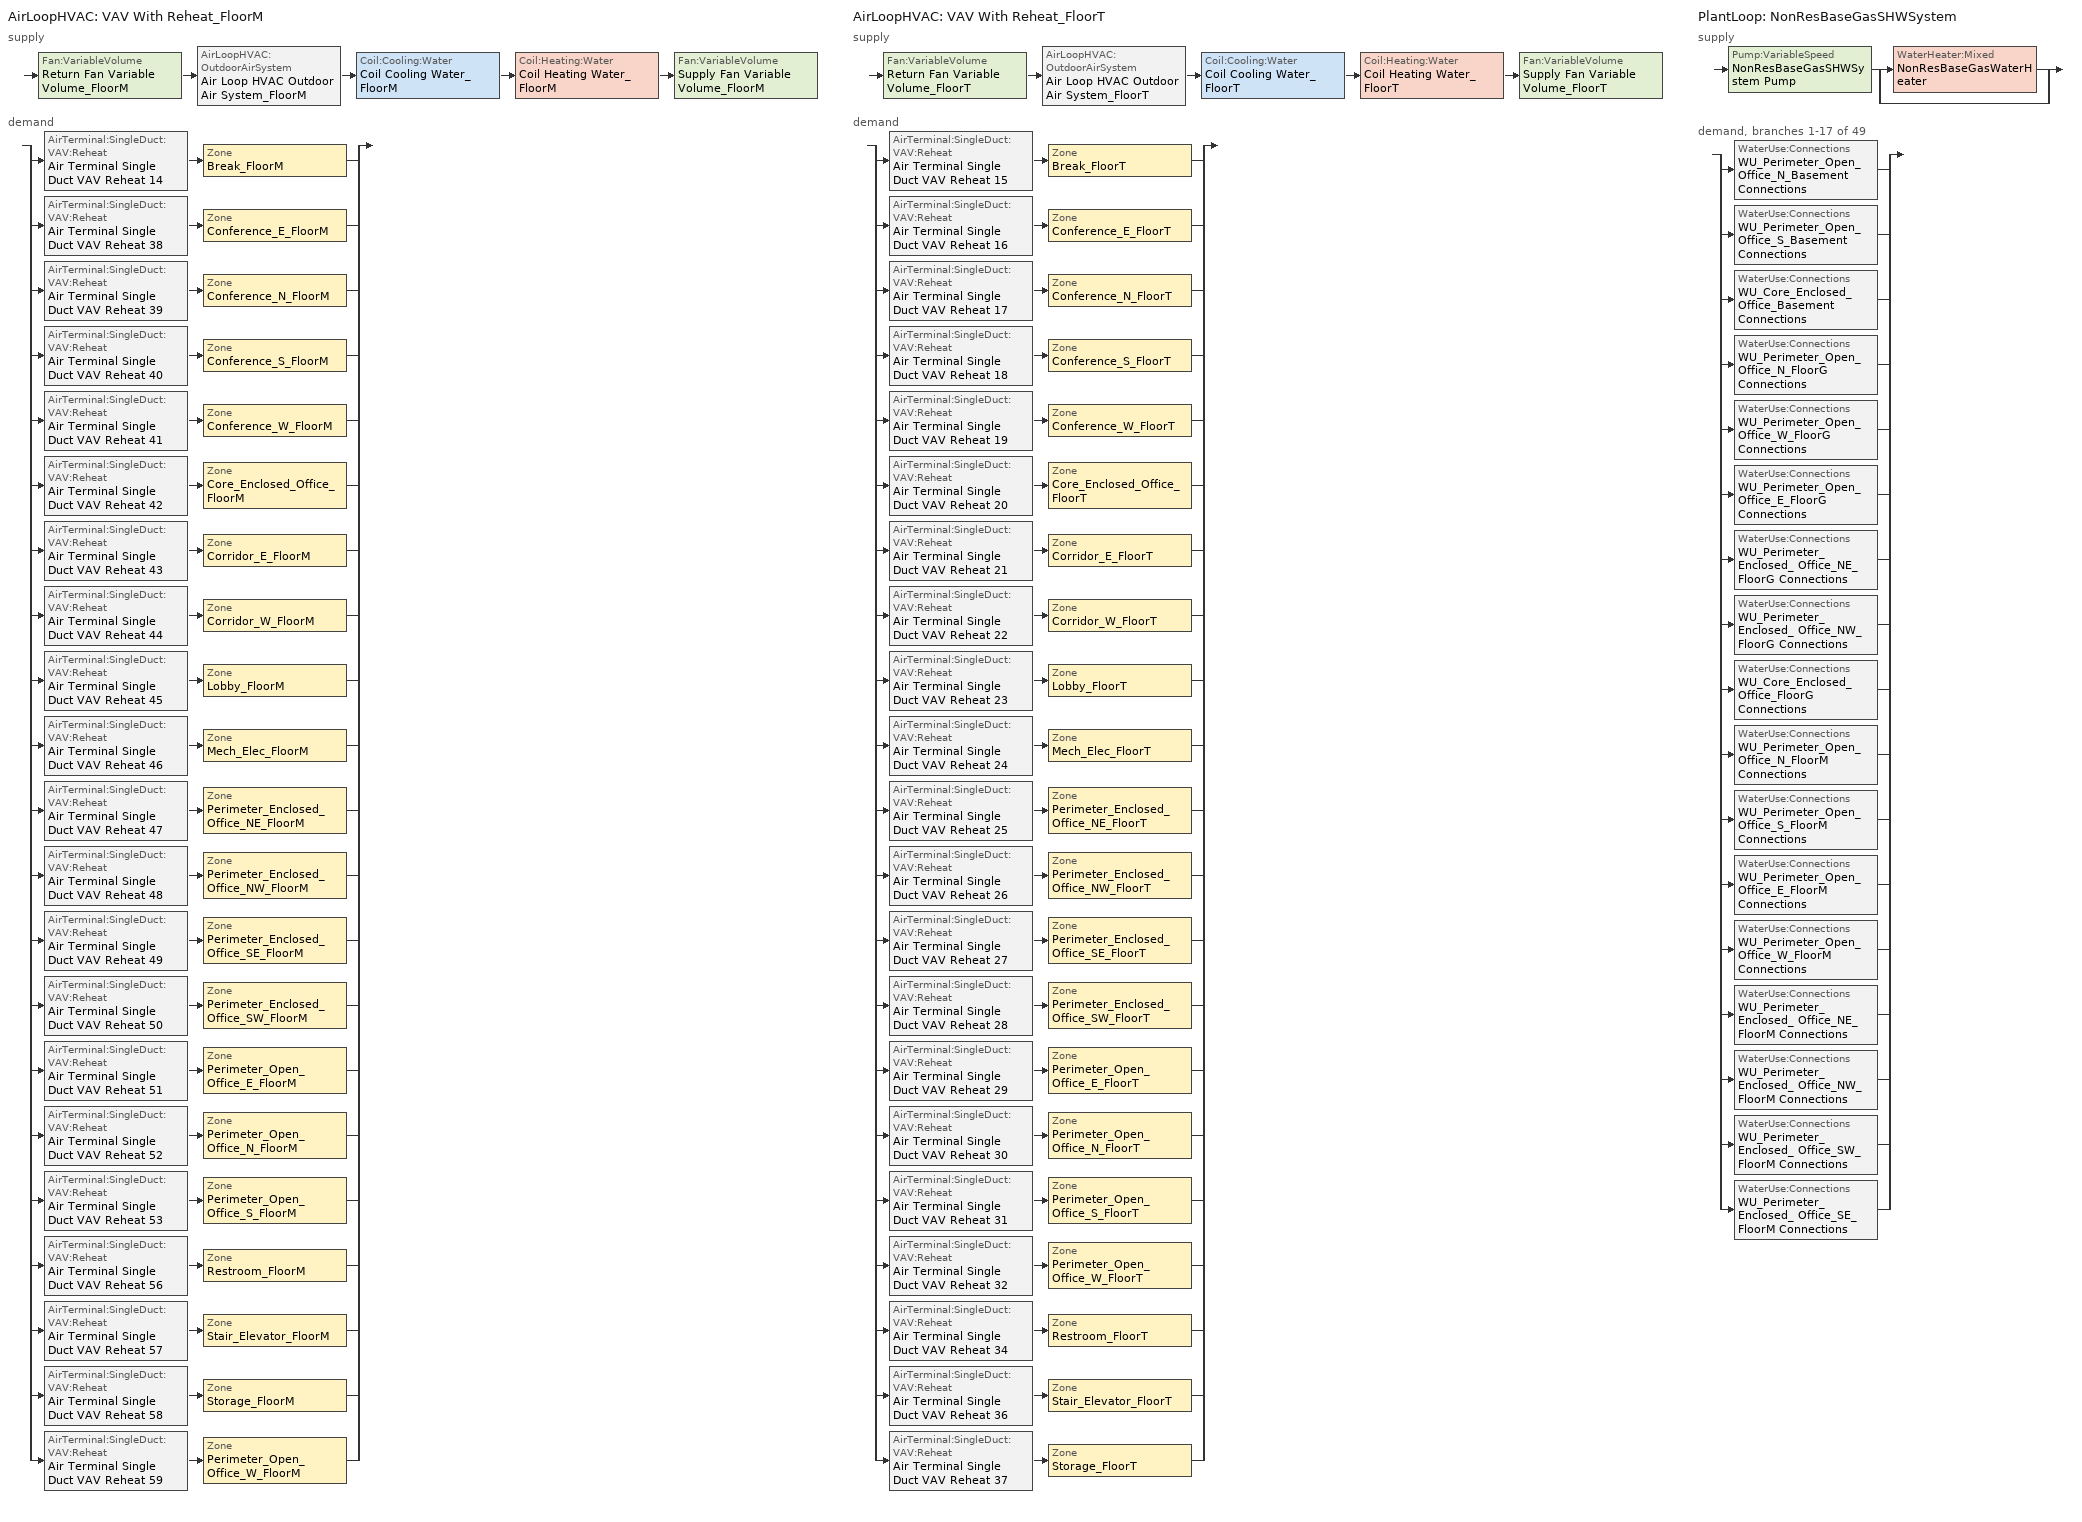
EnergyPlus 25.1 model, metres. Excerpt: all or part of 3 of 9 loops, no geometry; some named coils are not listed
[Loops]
AirLoopHVAC 'VAV With Reheat_FloorM'
 supply: Fan:VariableVolume 'Return Fan Variable Volume_FloorM' > AirLoopHVAC:OutdoorAirSystem 'Air Loop HVAC Outdoor Air System_FloorM' > Coil:Cooling:Water 'Coil Cooling Water_FloorM' > Coil:Heating:Water 'Coil Heating Water_FloorM' > Fan:VariableVolume 'Supply Fan Variable Volume_FloorM'
 demand: split
  | AirTerminal:SingleDuct:VAV:Reheat 'Air Terminal Single Duct VAV Reheat 14' > Zone 'Break_FloorM'
  | AirTerminal:SingleDuct:VAV:Reheat 'Air Terminal Single Duct VAV Reheat 38' > Zone 'Conference_E_FloorM'
  | AirTerminal:SingleDuct:VAV:Reheat 'Air Terminal Single Duct VAV Reheat 39' > Zone 'Conference_N_FloorM'
  | AirTerminal:SingleDuct:VAV:Reheat 'Air Terminal Single Duct VAV Reheat 40' > Zone 'Conference_S_FloorM'
  | AirTerminal:SingleDuct:VAV:Reheat 'Air Terminal Single Duct VAV Reheat 41' > Zone 'Conference_W_FloorM'
  | AirTerminal:SingleDuct:VAV:Reheat 'Air Terminal Single Duct VAV Reheat 42' > Zone 'Core_Enclosed_Office_FloorM'
  | AirTerminal:SingleDuct:VAV:Reheat 'Air Terminal Single Duct VAV Reheat 43' > Zone 'Corridor_E_FloorM'
  | AirTerminal:SingleDuct:VAV:Reheat 'Air Terminal Single Duct VAV Reheat 44' > Zone 'Corridor_W_FloorM'
  | AirTerminal:SingleDuct:VAV:Reheat 'Air Terminal Single Duct VAV Reheat 45' > Zone 'Lobby_FloorM'
  | AirTerminal:SingleDuct:VAV:Reheat 'Air Terminal Single Duct VAV Reheat 46' > Zone 'Mech_Elec_FloorM'
  | AirTerminal:SingleDuct:VAV:Reheat 'Air Terminal Single Duct VAV Reheat 47' > Zone 'Perimeter_Enclosed_Office_NE_FloorM'
  | AirTerminal:SingleDuct:VAV:Reheat 'Air Terminal Single Duct VAV Reheat 48' > Zone 'Perimeter_Enclosed_Office_NW_FloorM'
  | AirTerminal:SingleDuct:VAV:Reheat 'Air Terminal Single Duct VAV Reheat 49' > Zone 'Perimeter_Enclosed_Office_SE_FloorM'
  | AirTerminal:SingleDuct:VAV:Reheat 'Air Terminal Single Duct VAV Reheat 50' > Zone 'Perimeter_Enclosed_Office_SW_FloorM'
  | AirTerminal:SingleDuct:VAV:Reheat 'Air Terminal Single Duct VAV Reheat 51' > Zone 'Perimeter_Open_Office_E_FloorM'
  | AirTerminal:SingleDuct:VAV:Reheat 'Air Terminal Single Duct VAV Reheat 52' > Zone 'Perimeter_Open_Office_N_FloorM'
  | AirTerminal:SingleDuct:VAV:Reheat 'Air Terminal Single Duct VAV Reheat 53' > Zone 'Perimeter_Open_Office_S_FloorM'
  | AirTerminal:SingleDuct:VAV:Reheat 'Air Terminal Single Duct VAV Reheat 56' > Zone 'Restroom_FloorM'
  | AirTerminal:SingleDuct:VAV:Reheat 'Air Terminal Single Duct VAV Reheat 57' > Zone 'Stair_Elevator_FloorM'
  | AirTerminal:SingleDuct:VAV:Reheat 'Air Terminal Single Duct VAV Reheat 58' > Zone 'Storage_FloorM'
  | AirTerminal:SingleDuct:VAV:Reheat 'Air Terminal Single Duct VAV Reheat 59' > Zone 'Perimeter_Open_Office_W_FloorM'
AirLoopHVAC 'VAV With Reheat_FloorT'
 supply: Fan:VariableVolume 'Return Fan Variable Volume_FloorT' > AirLoopHVAC:OutdoorAirSystem 'Air Loop HVAC Outdoor Air System_FloorT' > Coil:Cooling:Water 'Coil Cooling Water_FloorT' > Coil:Heating:Water 'Coil Heating Water_FloorT' > Fan:VariableVolume 'Supply Fan Variable Volume_FloorT'
 demand: split
  | AirTerminal:SingleDuct:VAV:Reheat 'Air Terminal Single Duct VAV Reheat 15' > Zone 'Break_FloorT'
  | AirTerminal:SingleDuct:VAV:Reheat 'Air Terminal Single Duct VAV Reheat 16' > Zone 'Conference_E_FloorT'
  | AirTerminal:SingleDuct:VAV:Reheat 'Air Terminal Single Duct VAV Reheat 17' > Zone 'Conference_N_FloorT'
  | AirTerminal:SingleDuct:VAV:Reheat 'Air Terminal Single Duct VAV Reheat 18' > Zone 'Conference_S_FloorT'
  | AirTerminal:SingleDuct:VAV:Reheat 'Air Terminal Single Duct VAV Reheat 19' > Zone 'Conference_W_FloorT'
  | AirTerminal:SingleDuct:VAV:Reheat 'Air Terminal Single Duct VAV Reheat 20' > Zone 'Core_Enclosed_Office_FloorT'
  | AirTerminal:SingleDuct:VAV:Reheat 'Air Terminal Single Duct VAV Reheat 21' > Zone 'Corridor_E_FloorT'
  | AirTerminal:SingleDuct:VAV:Reheat 'Air Terminal Single Duct VAV Reheat 22' > Zone 'Corridor_W_FloorT'
  | AirTerminal:SingleDuct:VAV:Reheat 'Air Terminal Single Duct VAV Reheat 23' > Zone 'Lobby_FloorT'
  | AirTerminal:SingleDuct:VAV:Reheat 'Air Terminal Single Duct VAV Reheat 24' > Zone 'Mech_Elec_FloorT'
  | AirTerminal:SingleDuct:VAV:Reheat 'Air Terminal Single Duct VAV Reheat 25' > Zone 'Perimeter_Enclosed_Office_NE_FloorT'
  | AirTerminal:SingleDuct:VAV:Reheat 'Air Terminal Single Duct VAV Reheat 26' > Zone 'Perimeter_Enclosed_Office_NW_FloorT'
  | AirTerminal:SingleDuct:VAV:Reheat 'Air Terminal Single Duct VAV Reheat 27' > Zone 'Perimeter_Enclosed_Office_SE_FloorT'
  | AirTerminal:SingleDuct:VAV:Reheat 'Air Terminal Single Duct VAV Reheat 28' > Zone 'Perimeter_Enclosed_Office_SW_FloorT'
  | AirTerminal:SingleDuct:VAV:Reheat 'Air Terminal Single Duct VAV Reheat 29' > Zone 'Perimeter_Open_Office_E_FloorT'
  | AirTerminal:SingleDuct:VAV:Reheat 'Air Terminal Single Duct VAV Reheat 30' > Zone 'Perimeter_Open_Office_N_FloorT'
  | AirTerminal:SingleDuct:VAV:Reheat 'Air Terminal Single Duct VAV Reheat 31' > Zone 'Perimeter_Open_Office_S_FloorT'
  | AirTerminal:SingleDuct:VAV:Reheat 'Air Terminal Single Duct VAV Reheat 32' > Zone 'Perimeter_Open_Office_W_FloorT'
  | AirTerminal:SingleDuct:VAV:Reheat 'Air Terminal Single Duct VAV Reheat 34' > Zone 'Restroom_FloorT'
  | AirTerminal:SingleDuct:VAV:Reheat 'Air Terminal Single Duct VAV Reheat 36' > Zone 'Stair_Elevator_FloorT'
  | AirTerminal:SingleDuct:VAV:Reheat 'Air Terminal Single Duct VAV Reheat 37' > Zone 'Storage_FloorT'
PlantLoop 'NonResBaseGasSHWSystem'
 supply: Pump:VariableSpeed 'NonResBaseGasSHWSystem Pump' > split
  | WaterHeater:Mixed 'NonResBaseGasWaterHeater'
  | bypass
 demand, branches 1-17 of 49: split
  | WaterUse:Connections 'WU_Perimeter_Open_ Office_N_Basement Connections'
  | WaterUse:Connections 'WU_Perimeter_Open_ Office_S_Basement Connections'
  | WaterUse:Connections 'WU_Core_Enclosed_Office_Basement Connections'
  | WaterUse:Connections 'WU_Perimeter_Open_ Office_N_FloorG Connections'
  | WaterUse:Connections 'WU_Perimeter_Open_ Office_W_FloorG Connections'
  | WaterUse:Connections 'WU_Perimeter_Open_ Office_E_FloorG Connections'
  | WaterUse:Connections 'WU_Perimeter_Enclosed_ Office_NE_FloorG Connections'
  | WaterUse:Connections 'WU_Perimeter_Enclosed_ Office_NW_FloorG Connections'
  | WaterUse:Connections 'WU_Core_Enclosed_Office_FloorG Connections'
  | WaterUse:Connections 'WU_Perimeter_Open_ Office_N_FloorM Connections'
  | WaterUse:Connections 'WU_Perimeter_Open_ Office_S_FloorM Connections'
  | WaterUse:Connections 'WU_Perimeter_Open_ Office_E_FloorM Connections'
  | WaterUse:Connections 'WU_Perimeter_Open_ Office_W_FloorM Connections'
  | WaterUse:Connections 'WU_Perimeter_Enclosed_ Office_NE_FloorM Connections'
  | WaterUse:Connections 'WU_Perimeter_Enclosed_ Office_NW_FloorM Connections'
  | WaterUse:Connections 'WU_Perimeter_Enclosed_ Office_SW_FloorM Connections'
  | WaterUse:Connections 'WU_Perimeter_Enclosed_ Office_SE_FloorM Connections'
[SizingPeriod:DesignDay] Day of Month=21; Dry-Bulb Temperature Range Modifier Type=DefaultMultipliers; Humidity Condition Type=WetBulb; Barometric Pressure {Pa}=98388; Wind Speed {m/s}=2.1; Rain Indicator=No; Snow Indicator=No; Daylight Saving Time Indicator=No
Name | Month | Day Type | Maximum Dry-Bulb Temperature {C} | Daily Dry-Bulb Temperature Range {deltaC} | Wetbulb or DewPoint at Maximum Dry-Bulb {C} | Wind Direction {deg} | Solar Model Indicator | ASHRAE Clear Sky Optical Depth for Beam Irradiance (taub) | ASHRAE Clear Sky Optical Depth for Diffuse Irradiance (taud) | Sky Clearness
PASO ROBLES  October .4% Condns DB=>MCWB | 10 | SummerDesignDay | 35.5 | 19.1 | 17.7 | 210 | ASHRAETau | 0.335 | 2.491
PASO ROBLES  September .4% Condns DB=>MCWB | 9 | SummerDesignDay | 39.5 | 20.8 | 19.2 | 210 | ASHRAETau | 0.345 | 2.461
PASO ROBLES Ann Htg 99.6% Condns DB | 12 | WinterDesignDay | -2.7 | 0 | -2.7 | 80 | ASHRAEClearSky |  |  | 0
[DesignSpecification:OutdoorAir] Outdoor Air Method=Maximum; Outdoor Air Flow per Person {m3/s-person}=0.00707921; Outdoor Air Flow per Zone Floor Area {m3/s-m2}=0.000762; Outdoor Air Flow per Zone {m3/s}=0; Outdoor Air Flow Air Changes per Hour {1/hr}=0; Outdoor Air Schedule=OfficeLargeOfficeHVACAvail
DSOA_Perimeter_Open_Office_N_FloorM; DSOA_Perimeter_Open_Office_S_FloorM; DSOA_Perimeter_Open_Office_E_FloorM; DSOA_Perimeter_Open_Office_W_FloorM; DSOA_Perimeter_Enclosed_Office_NE_FloorM; DSOA_Perimeter_Enclosed_Office_NW_FloorM; DSOA_Perimeter_Enclosed_Office_SW_FloorM; DSOA_Perimeter_Enclosed_Office_SE_FloorM; DSOA_Core_Enclosed_Office_FloorM; DSOA_Perimeter_Open_Office_N_FloorT; DSOA_Perimeter_Open_Office_S_FloorT; DSOA_Perimeter_Open_Office_E_FloorT; DSOA_Perimeter_Open_Office_W_FloorT; DSOA_Perimeter_Enclosed_Office_NE_FloorT; DSOA_Perimeter_Enclosed_Office_NW_FloorT; DSOA_Perimeter_Enclosed_Office_SW_FloorT; DSOA_Perimeter_Enclosed_Office_SE_FloorT; DSOA_Core_Enclosed_Office_FloorT; DSOA_Mech_Elec_FloorM; DSOA_Mech_Elec_FloorT; DSOA_Conference_N_FloorM; DSOA_Conference_W_FloorM; DSOA_Conference_S_FloorM; DSOA_Conference_E_FloorM; DSOA_Conference_N_FloorT; DSOA_Conference_W_FloorT; DSOA_Conference_S_FloorT; DSOA_Conference_E_FloorT; DSOA_Break_FloorM; DSOA_Break_FloorT; DSOA_Storage_FloorM; DSOA_Storage_FloorT; DSOA_Restroom_FloorM; DSOA_Restroom_FloorT; DSOA_Lobby_FloorM; DSOA_Lobby_FloorT; DSOA_Stair_Elevator_FloorM; DSOA_Stair_Elevator_FloorT; DSOA_Corridor_W_FloorM; DSOA_Corridor_E_FloorM; DSOA_Corridor_W_FloorT; DSOA_Corridor_E_FloorT
[Sizing:Plant]
NonResBaseGasSHWSystem: Loop Type=Heating; Design Loop Exit Temperature {C}=57.2222; Loop Design Temperature Difference {deltaC}=44.4444; Sizing Option=NonCoincident; Zone Timesteps in Averaging Window=1
[Pump:VariableSpeed]
NonResBaseGasSHWSystem Pump: Design Maximum Flow Rate {m3/s}=Autosize; Design Pump Head {Pa}=179352; Design Power Consumption {W}=Autosize; Motor Efficiency=0.9; Fraction of Motor Inefficiencies to Fluid Stream=0; Coefficient 1 of the Part Load Performance Curve=0; Coefficient 2 of the Part Load Performance Curve=1; Coefficient 3 of the Part Load Performance Curve=0; Coefficient 4 of the Part Load Performance Curve=0; Design Minimum Flow Rate {m3/s}=0; Pump Control Type=Continuous; Design Power Sizing Method=PowerPerFlowPerPressure; Design Electric Power per Unit Flow Rate {W/(m3/s)}=348701.1; Design Shaft Power per Unit Flow Rate per Unit Head {W/((m3/s)-Pa)}=1.28205; Design Minimum Flow Rate Fraction=0
[WaterHeater:Mixed]
NonResBaseGasWaterHeater: Tank Volume {m3}=0.69273; Setpoint Temperature Schedule=SHWSystemSetpointTemp135; Deadband Temperature Difference {deltaC}=2; Maximum Temperature Limit {C}=82; Heater Control Type=Cycle; Heater Maximum Capacity {W}=53247.3; Heater Minimum Capacity {W}=0; Heater Ignition Minimum Flow Rate {m3/s}=0; Heater Ignition Delay {s}=0; Heater Fuel Type=NaturalGas; Heater Thermal Efficiency=0.8; Off Cycle Parasitic Fuel Consumption Rate {W}=0; Off Cycle Parasitic Heat Fraction to Tank=0; On Cycle Parasitic Fuel Consumption Rate {W}=0; On Cycle Parasitic Heat Fraction to Tank=0; Ambient Temperature Indicator=Schedule; Ambient Temperature Schedule=WaterHeaterAmbientTemp; Off Cycle Loss Coefficient to Ambient Temperature {W/K}=13.7463; Off Cycle Loss Fraction to Zone=1; On Cycle Loss Coefficient to Ambient Temperature {W/K}=13.7463; On Cycle Loss Fraction to Zone=1; Use Side Effectiveness=1; Source Side Effectiveness=1; Use Side Design Flow Rate {m3/s}=autosize; Source Side Design Flow Rate {m3/s}=autosize; Indirect Water Heating Recovery Time {hr}=1.5; Source Side Flow Control Mode=IndirectHeatPrimarySetpoint
[PlantLoop]
NonResBaseGasSHWSystem: Fluid Type=Water; Plant Equipment Operation Scheme=NonResBaseGasSHWSystem Operation Schemes; Maximum Loop Temperature {C}=100; Minimum Loop Temperature {C}=0; Maximum Loop Flow Rate {m3/s}=Autosize; Minimum Loop Flow Rate {m3/s}=0; Plant Loop Volume {m3}=Autocalculate; Load Distribution Scheme=Optimal; Plant Loop Demand Calculation Scheme=SingleSetpoint; Common Pipe Simulation=None; Pressure Simulation Type=None; Loop Circulation Time {minutes}=2
[PlantEquipmentList]
NonResBaseGasSHWSystem Equipment List: NonResBaseGasWaterHeater
[PlantEquipmentOperation:HeatingLoad]
NonResBaseGasSHWSystem Heating Operation Scheme: Load Range 1 Lower Limit {W}=0; Load Range 1 Upper Limit {W}=1000000000; Range 1 Equipment List=NonResBaseGasSHWSystem Equipment List
[PlantEquipmentOperationSchemes]
NonResBaseGasSHWSystem Operation Schemes: Control Scheme 1=NonResBaseGasSHWSystem Heating Operation Scheme; Control Scheme 1 Schedule=Always On Discrete
[SetpointManager:Scheduled]
NonResBaseGasSHWSystem SPM Scheduled: Control Variable=Temperature; Schedule=TargetSHWTemp135; Setpoint Node or NodeList=NonResBaseGasSHWSystem Supply Mixer Outlet Node
[WaterUse:Equipment] Flow Rate Fraction Schedule=OfficeLargeOfficeServiceHotWater; Target Temperature Schedule=TargetSHWTemp135
Name | Peak Flow Rate {m3/s} | Zone
WU_Perimeter_Open_ Office_N_Basement | 7.96532e-06 | Perimeter_Open_Office_N_Basement
WU_Perimeter_Open_ Office_S_Basement | 3.46571e-06 | Perimeter_Open_Office_S_Basement
WU_Core_Enclosed_Office_Basement | 3.50499e-06 | Core_Enclosed_Office_Basement
WU_Perimeter_Open_ Office_N_FloorG | 6.65381e-06 | Perimeter_Open_Office_N_FloorG
WU_Perimeter_Open_ Office_W_FloorG | 5.48484e-06 | Perimeter_Open_Office_W_FloorG
WU_Perimeter_Open_ Office_E_FloorG | 5.56028e-06 | Perimeter_Open_Office_E_FloorG
WU_Perimeter_Enclosed_ Office_NE_FloorG | 8.68165e-07 | Perimeter_Enclosed_Office_NE_FloorG
WU_Perimeter_Enclosed_ Office_NW_FloorG | 1.06996e-06 | Perimeter_Enclosed_Office_NW_FloorG
WU_Core_Enclosed_Office_FloorG | 3.13432e-06 | Core_Enclosed_Office_FloorG
WU_Perimeter_Open_ Office_N_FloorM | 6.74872e-05 | Perimeter_Open_Office_N_FloorM
WU_Perimeter_Open_ Office_S_FloorM | 4.9564e-05 | Perimeter_Open_Office_S_FloorM
WU_Perimeter_Open_ Office_E_FloorM | 4.23061e-05 | Perimeter_Open_Office_E_FloorM
WU_Perimeter_Open_ Office_W_FloorM | 4.2101e-05 | Perimeter_Open_Office_W_FloorM
WU_Perimeter_Enclosed_ Office_NE_FloorM | 8.68165e-06 | Perimeter_Enclosed_Office_NE_FloorM
WU_Perimeter_Enclosed_ Office_NW_FloorM | 1.07052e-05 | Perimeter_Enclosed_Office_NW_FloorM
WU_Perimeter_Enclosed_ Office_SW_FloorM | 9.5628e-06 | Perimeter_Enclosed_Office_SW_FloorM
WU_Perimeter_Enclosed_ Office_SE_FloorM | 9.78037e-06 | Perimeter_Enclosed_Office_SE_FloorM
[WaterUse:Connections] Drain Water Heat Exchanger Type=None; Drain Water Heat Exchanger Destination=Plant
Name | Water Use Equipment 1
WU_Perimeter_Open_ Office_N_Basement Connections | WU_Perimeter_Open_ Office_N_Basement
WU_Perimeter_Open_ Office_S_Basement Connections | WU_Perimeter_Open_ Office_S_Basement
WU_Core_Enclosed_Office_Basement Connections | WU_Core_Enclosed_Office_Basement
WU_Perimeter_Open_ Office_N_FloorG Connections | WU_Perimeter_Open_ Office_N_FloorG
WU_Perimeter_Open_ Office_W_FloorG Connections | WU_Perimeter_Open_ Office_W_FloorG
WU_Perimeter_Open_ Office_E_FloorG Connections | WU_Perimeter_Open_ Office_E_FloorG
WU_Perimeter_Enclosed_ Office_NE_FloorG Connections | WU_Perimeter_Enclosed_ Office_NE_FloorG
WU_Perimeter_Enclosed_ Office_NW_FloorG Connections | WU_Perimeter_Enclosed_ Office_NW_FloorG
WU_Core_Enclosed_Office_FloorG Connections | WU_Core_Enclosed_Office_FloorG
WU_Perimeter_Open_ Office_N_FloorM Connections | WU_Perimeter_Open_ Office_N_FloorM
WU_Perimeter_Open_ Office_S_FloorM Connections | WU_Perimeter_Open_ Office_S_FloorM
WU_Perimeter_Open_ Office_E_FloorM Connections | WU_Perimeter_Open_ Office_E_FloorM
WU_Perimeter_Open_ Office_W_FloorM Connections | WU_Perimeter_Open_ Office_W_FloorM
WU_Perimeter_Enclosed_ Office_NE_FloorM Connections | WU_Perimeter_Enclosed_ Office_NE_FloorM
WU_Perimeter_Enclosed_ Office_NW_FloorM Connections | WU_Perimeter_Enclosed_ Office_NW_FloorM
WU_Perimeter_Enclosed_ Office_SW_FloorM Connections | WU_Perimeter_Enclosed_ Office_SW_FloorM
WU_Perimeter_Enclosed_ Office_SE_FloorM Connections | WU_Perimeter_Enclosed_ Office_SE_FloorM
[Sizing:Zone] Zone Cooling Design Supply Air Temperature Input Method=SupplyAirTemperature; Zone Cooling Design Supply Air Temperature {C}=12.8; Zone Cooling Design Supply Air Temperature Difference {deltaC}=8.33333; Zone Heating Design Supply Air Temperature Input Method=SupplyAirTemperature; Zone Heating Design Supply Air Temperature {C}=40; Zone Heating Design Supply Air Temperature Difference {deltaC}=13.8889; Zone Cooling Design Supply Air Humidity Ratio {kgWater/kgDryAir}=0.0085; Zone Heating Design Supply Air Humidity Ratio {kgWater/kgDryAir}=0.008; Cooling Design Air Flow Method=DesignDay; Cooling Design Air Flow Rate {m3/s}=0; Cooling Minimum Air Flow per Zone Floor Area {m3/s-m2}=0.000762; Cooling Minimum Air Flow {m3/s}=0; Cooling Minimum Air Flow Fraction=0; Heating Design Air Flow Method=DesignDay; Heating Design Air Flow Rate {m3/s}=0; Heating Maximum Air Flow per Zone Floor Area {m3/s-m2}=0.002032; Heating Maximum Air Flow {m3/s}=0.141576; Heating Maximum Air Flow Fraction=0.5; Account for Dedicated Outdoor Air System=No; Zone Load Sizing Method=Sensible Load Only No Latent Load; Zone Latent Cooling Design Supply Air Humidity Ratio Input Method=HumidityRatioDifference; Zone Cooling Design Supply Air Humidity Ratio Difference {kgWater/kgDryAir}=0.005; Zone Latent Heating Design Supply Air Humidity Ratio Input Method=HumidityRatioDifference; Zone Humidification Design Supply Air Humidity Ratio Difference {kgWater/kgDryAir}=0.005; Type of Space Sum to Use=Coincident
Name | Design Specification Outdoor Air Object
Break_FloorM | DSOA_Break_FloorM
Break_FloorT | DSOA_Break_FloorT
Conference_E_FloorM | DSOA_Conference_E_FloorM
Conference_E_FloorT | DSOA_Conference_E_FloorT
Conference_N_FloorM | DSOA_Conference_N_FloorM
Conference_N_FloorT | DSOA_Conference_N_FloorT
Conference_S_FloorM | DSOA_Conference_S_FloorM
Conference_S_FloorT | DSOA_Conference_S_FloorT
Conference_W_FloorM | DSOA_Conference_W_FloorM
Conference_W_FloorT | DSOA_Conference_W_FloorT
Core_Enclosed_Office_FloorM | DSOA_Core_Enclosed_Office_FloorM
Core_Enclosed_Office_FloorT | DSOA_Core_Enclosed_Office_FloorT
Corridor_E_FloorM | DSOA_Corridor_E_FloorM
Corridor_E_FloorT | DSOA_Corridor_E_FloorT
Corridor_W_FloorM | DSOA_Corridor_W_FloorM
Corridor_W_FloorT | DSOA_Corridor_W_FloorT
Lobby_FloorM | DSOA_Lobby_FloorM
Lobby_FloorT | DSOA_Lobby_FloorT
Mech_Elec_FloorM | DSOA_Mech_Elec_FloorM
Mech_Elec_FloorT | DSOA_Mech_Elec_FloorT
Perimeter_Enclosed_Office_NE_FloorM | DSOA_Perimeter_Enclosed_Office_NE_FloorM
Perimeter_Enclosed_Office_NE_FloorT | DSOA_Perimeter_Enclosed_Office_NE_FloorT
Perimeter_Enclosed_Office_NW_FloorM | DSOA_Perimeter_Enclosed_Office_NW_FloorM
Perimeter_Enclosed_Office_NW_FloorT | DSOA_Perimeter_Enclosed_Office_NW_FloorT
Perimeter_Enclosed_Office_SE_FloorM | DSOA_Perimeter_Enclosed_Office_SE_FloorM
Perimeter_Enclosed_Office_SE_FloorT | DSOA_Perimeter_Enclosed_Office_SE_FloorT
Perimeter_Enclosed_Office_SW_FloorM | DSOA_Perimeter_Enclosed_Office_SW_FloorM
Perimeter_Enclosed_Office_SW_FloorT | DSOA_Perimeter_Enclosed_Office_SW_FloorT
Perimeter_Open_Office_E_FloorM | DSOA_Perimeter_Open_Office_E_FloorM
Perimeter_Open_Office_E_FloorT | DSOA_Perimeter_Open_Office_E_FloorT
Perimeter_Open_Office_N_FloorM | DSOA_Perimeter_Open_Office_N_FloorM
Perimeter_Open_Office_N_FloorT | DSOA_Perimeter_Open_Office_N_FloorT
Perimeter_Open_Office_S_FloorM | DSOA_Perimeter_Open_Office_S_FloorM
Perimeter_Open_Office_S_FloorT | DSOA_Perimeter_Open_Office_S_FloorT
Perimeter_Open_Office_W_FloorM | DSOA_Perimeter_Open_Office_W_FloorM
Perimeter_Open_Office_W_FloorT | DSOA_Perimeter_Open_Office_W_FloorT
Restroom_FloorM | DSOA_Restroom_FloorM
Restroom_FloorT | DSOA_Restroom_FloorT
Stair_Elevator_FloorM | DSOA_Stair_Elevator_FloorM
Stair_Elevator_FloorT | DSOA_Stair_Elevator_FloorT
Storage_FloorM | DSOA_Storage_FloorM
Storage_FloorT | DSOA_Storage_FloorT
[Sizing:System] Type of Load to Size On=Sensible; Design Outdoor Air Flow Rate {m3/s}=Autosize; Central Heating Maximum System Air Flow Ratio=Autosize; Preheat Design Temperature {C}=7; Preheat Design Humidity Ratio {kgWater/kgDryAir}=0; Precool Design Temperature {C}=12.8; Precool Design Humidity Ratio {kgWater/kgDryAir}=0; Central Cooling Design Supply Air Temperature {C}=12.8; Central Heating Design Supply Air Temperature {C}=18.3333; Type of Zone Sum to Use=Coincident; 100% Outdoor Air in Cooling=No; 100% Outdoor Air in Heating=No; Central Cooling Design Supply Air Humidity Ratio {kgWater/kgDryAir}=0.0085; Central Heating Design Supply Air Humidity Ratio {kgWater/kgDryAir}=0.008; Cooling Supply Air Flow Rate Method=DesignDay; Cooling Supply Air Flow Rate {m3/s}=0; Cooling Supply Air Flow Rate Per Floor Area {m3/s-m2}=0.00996765; Cooling Fraction of Autosized Cooling Supply Air Flow Rate=1; Cooling Supply Air Flow Rate Per Unit Cooling Capacity {m3/s-W}=3.94755e-05; Heating Supply Air Flow Rate Method=DesignDay; Heating Supply Air Flow Rate {m3/s}=0; Heating Supply Air Flow Rate Per Floor Area {m3/s-m2}=0.00996765; Heating Fraction of Autosized Heating Supply Air Flow Rate=1; Heating Fraction of Autosized Cooling Supply Air Flow Rate=1; Heating Supply Air Flow Rate Per Unit Heating Capacity {m3/s-W}=3.15882e-05; System Outdoor Air Method=ZoneSum; Zone Maximum Outdoor Air Fraction=1; Cooling Design Capacity Method=CoolingDesignCapacity; Cooling Design Capacity {W}=Autosize; Cooling Design Capacity Per Floor Area {W/m2}=234.7; Fraction of Autosized Cooling Design Capacity=1; Heating Design Capacity Method=HeatingDesignCapacity; Heating Design Capacity {W}=Autosize; Heating Design Capacity Per Floor Area {W/m2}=157; Fraction of Autosized Heating Design Capacity=1; Central Cooling Capacity Control Method=OnOff; Occupant Diversity=Autosize
VAV With Reheat_FloorM; VAV With Reheat_FloorT
[AirTerminal:SingleDuct:VAV:Reheat] Availability Schedule=Always On Discrete; Maximum Air Flow Rate {m3/s}=Autosize; Zone Minimum Air Flow Input Method=Constant; Constant Minimum Air Flow Fraction=0.3; Fixed Minimum Air Flow Rate {m3/s}=Autosize; Maximum Hot Water or Steam Flow Rate {m3/s}=Autosize; Minimum Hot Water or Steam Flow Rate {m3/s}=0; Convergence Tolerance=0.001; Damper Heating Action=Reverse; Maximum Flow per Zone Floor Area During Reheat {m3/s-m2}=Autocalculate; Maximum Flow Fraction During Reheat=0.5; Maximum Reheat Air Temperature {C}=35
Name | Reheat Coil
Air Terminal Single Duct VAV Reheat 14 | Coil Heating Water 15
Air Terminal Single Duct VAV Reheat 15 | Coil Heating Water 16
Air Terminal Single Duct VAV Reheat 38 | Coil Heating Water 39
Air Terminal Single Duct VAV Reheat 16 | Coil Heating Water 17
Air Terminal Single Duct VAV Reheat 39 | Coil Heating Water 40
Air Terminal Single Duct VAV Reheat 17 | Coil Heating Water 18
Air Terminal Single Duct VAV Reheat 40 | Coil Heating Water 41
Air Terminal Single Duct VAV Reheat 18 | Coil Heating Water 19
Air Terminal Single Duct VAV Reheat 41 | Coil Heating Water 42
Air Terminal Single Duct VAV Reheat 19 | Coil Heating Water 20
Air Terminal Single Duct VAV Reheat 42 | Coil Heating Water 43
Air Terminal Single Duct VAV Reheat 20 | Coil Heating Water 21
Air Terminal Single Duct VAV Reheat 43 | Coil Heating Water 44
Air Terminal Single Duct VAV Reheat 21 | Coil Heating Water 22
Air Terminal Single Duct VAV Reheat 44 | Coil Heating Water 45
Air Terminal Single Duct VAV Reheat 22 | Coil Heating Water 23
Air Terminal Single Duct VAV Reheat 45 | Coil Heating Water 46
Air Terminal Single Duct VAV Reheat 23 | Coil Heating Water 24
Air Terminal Single Duct VAV Reheat 46 | Coil Heating Water 47
Air Terminal Single Duct VAV Reheat 24 | Coil Heating Water 25
Air Terminal Single Duct VAV Reheat 47 | Coil Heating Water 48
Air Terminal Single Duct VAV Reheat 25 | Coil Heating Water 26
Air Terminal Single Duct VAV Reheat 48 | Coil Heating Water 49
Air Terminal Single Duct VAV Reheat 26 | Coil Heating Water 27
Air Terminal Single Duct VAV Reheat 49 | Coil Heating Water 50
Air Terminal Single Duct VAV Reheat 27 | Coil Heating Water 28
Air Terminal Single Duct VAV Reheat 50 | Coil Heating Water 51
Air Terminal Single Duct VAV Reheat 28 | Coil Heating Water 29
Air Terminal Single Duct VAV Reheat 51 | Coil Heating Water 52
Air Terminal Single Duct VAV Reheat 29 | Coil Heating Water 30
Air Terminal Single Duct VAV Reheat 52 | Coil Heating Water 53
Air Terminal Single Duct VAV Reheat 30 | Coil Heating Water 31
Air Terminal Single Duct VAV Reheat 53 | Coil Heating Water 54
Air Terminal Single Duct VAV Reheat 31 | Coil Heating Water 32
Air Terminal Single Duct VAV Reheat 59 | Coil Heating Water 60
Air Terminal Single Duct VAV Reheat 32 | Coil Heating Water 33
Air Terminal Single Duct VAV Reheat 56 | Coil Heating Water 57
Air Terminal Single Duct VAV Reheat 34 | Coil Heating Water 35
Air Terminal Single Duct VAV Reheat 57 | Coil Heating Water 58
Air Terminal Single Duct VAV Reheat 36 | Coil Heating Water 37
Air Terminal Single Duct VAV Reheat 58 | Coil Heating Water 59
Air Terminal Single Duct VAV Reheat 37 | Coil Heating Water 38
[Zone equipment]
Break_FloorM: Air Terminal Single Duct VAV Reheat 14
Break_FloorT: Air Terminal Single Duct VAV Reheat 15
Conference_E_FloorM: Air Terminal Single Duct VAV Reheat 38
Conference_E_FloorT: Air Terminal Single Duct VAV Reheat 16
Conference_N_FloorM: Air Terminal Single Duct VAV Reheat 39
Conference_N_FloorT: Air Terminal Single Duct VAV Reheat 17
Conference_S_FloorM: Air Terminal Single Duct VAV Reheat 40
Conference_S_FloorT: Air Terminal Single Duct VAV Reheat 18
Conference_W_FloorM: Air Terminal Single Duct VAV Reheat 41
Conference_W_FloorT: Air Terminal Single Duct VAV Reheat 19
Core_Enclosed_Office_FloorM: Air Terminal Single Duct VAV Reheat 42
Core_Enclosed_Office_FloorT: Air Terminal Single Duct VAV Reheat 20
Corridor_E_FloorM: Air Terminal Single Duct VAV Reheat 43
Corridor_E_FloorT: Air Terminal Single Duct VAV Reheat 21
Corridor_W_FloorM: Air Terminal Single Duct VAV Reheat 44
Corridor_W_FloorT: Air Terminal Single Duct VAV Reheat 22
Lobby_FloorM: Air Terminal Single Duct VAV Reheat 45
Lobby_FloorT: Air Terminal Single Duct VAV Reheat 23
Mech_Elec_FloorM: Air Terminal Single Duct VAV Reheat 46
Mech_Elec_FloorT: Air Terminal Single Duct VAV Reheat 24
Perimeter_Enclosed_Office_NE_FloorM: Air Terminal Single Duct VAV Reheat 47
Perimeter_Enclosed_Office_NE_FloorT: Air Terminal Single Duct VAV Reheat 25
Perimeter_Enclosed_Office_NW_FloorM: Air Terminal Single Duct VAV Reheat 48
Perimeter_Enclosed_Office_NW_FloorT: Air Terminal Single Duct VAV Reheat 26
Perimeter_Enclosed_Office_SE_FloorM: Air Terminal Single Duct VAV Reheat 49
Perimeter_Enclosed_Office_SE_FloorT: Air Terminal Single Duct VAV Reheat 27
Perimeter_Enclosed_Office_SW_FloorM: Air Terminal Single Duct VAV Reheat 50
Perimeter_Enclosed_Office_SW_FloorT: Air Terminal Single Duct VAV Reheat 28
Perimeter_Open_Office_E_FloorM: Air Terminal Single Duct VAV Reheat 51
Perimeter_Open_Office_E_FloorT: Air Terminal Single Duct VAV Reheat 29
Perimeter_Open_Office_N_FloorM: Air Terminal Single Duct VAV Reheat 52
Perimeter_Open_Office_N_FloorT: Air Terminal Single Duct VAV Reheat 30
Perimeter_Open_Office_S_FloorM: Air Terminal Single Duct VAV Reheat 53
Perimeter_Open_Office_S_FloorT: Air Terminal Single Duct VAV Reheat 31
Perimeter_Open_Office_W_FloorM: Air Terminal Single Duct VAV Reheat 59
Perimeter_Open_Office_W_FloorT: Air Terminal Single Duct VAV Reheat 32
Restroom_FloorM: Air Terminal Single Duct VAV Reheat 56, Zone Exhaust Fan
Restroom_FloorT: Air Terminal Single Duct VAV Reheat 34
Stair_Elevator_FloorM: Air Terminal Single Duct VAV Reheat 57
Stair_Elevator_FloorT: Air Terminal Single Duct VAV Reheat 36
Storage_FloorM: Air Terminal Single Duct VAV Reheat 58
Storage_FloorT: Air Terminal Single Duct VAV Reheat 37
[Fan:VariableVolume] Availability Schedule=OfficeLargeOfficeHVACAvail; Fan Total Efficiency=0.57; Pressure Rise {Pa}=946.3; Maximum Flow Rate {m3/s}=AutoSize; Fan Power Minimum Flow Rate Input Method=FixedFlowRate; Fan Power Minimum Flow Fraction=0; Fan Power Minimum Air Flow Rate {m3/s}=0; Motor Efficiency=0.88; Motor In Airstream Fraction=1; Fan Power Coefficient 1=0.0407599; Fan Power Coefficient 2=0.088045; Fan Power Coefficient 3=-0.0729261; Fan Power Coefficient 4=0.94374; Fan Power Coefficient 5=0
Return Fan Variable Volume_FloorM; Supply Fan Variable Volume_FloorM; Return Fan Variable Volume_FloorT; Supply Fan Variable Volume_FloorT
[Fan:ZoneExhaust]
Zone Exhaust Fan: Availability Schedule=OfficeLargeOfficeHVACAvail; Fan Total Efficiency=0.65; Pressure Rise {Pa}=125; Maximum Flow Rate {m3/s}=0.118; System Availability Manager Coupling Mode=Decoupled
[Coil:Cooling:Water] Availability Schedule=Always On Discrete; Design Water Flow Rate {m3/s}=Autosize; Design Air Flow Rate {m3/s}=Autosize; Design Inlet Water Temperature {C}=Autosize; Design Inlet Air Temperature {C}=Autosize; Design Outlet Air Temperature {C}=Autosize; Design Inlet Air Humidity Ratio {kgWater/kgDryAir}=Autosize; Design Outlet Air Humidity Ratio {kgWater/kgDryAir}=Autosize; Type of Analysis=DetailedAnalysis; Heat Exchanger Configuration=CrossFlow
Coil Cooling Water_FloorM; Coil Cooling Water_FloorT
[Coil:Heating:Water] Availability Schedule=Always On Discrete; U-Factor Times Area Value {W/K}=Autosize; Maximum Water Flow Rate {m3/s}=Autosize; Performance Input Method=NominalCapacity; Rated Capacity {W}=Autosize; Rated Inlet Water Temperature {C}=82.2; Rated Inlet Air Temperature {C}=16.6; Rated Outlet Water Temperature {C}=71.1; Rated Outlet Air Temperature {C}=32.2; Rated Ratio for Air and Water Convection=0.5
Coil Heating Water_FloorM; Coil Heating Water_FloorT
[HeatExchanger:AirToAir:SensibleAndLatent] Availability Schedule=Always On Discrete; Nominal Supply Air Flow Rate {m3/s}=Autosize; Sensible Effectiveness at 100% Heating Air Flow=0.6; Latent Effectiveness at 100% Heating Air Flow=0; Sensible Effectiveness at 100% Cooling Air Flow=0.6; Latent Effectiveness at 100% Cooling Air Flow=0; Nominal Electric Power {W}=0; Supply Air Outlet Temperature Control=No; Heat Exchanger Type=Plate; Frost Control Type=None; Threshold Temperature {C}=1.7; Economizer Lockout=Yes; Sensible Effectiveness of Heating Air Flow Curve=ERV HX_SensHeatEff; Latent Effectiveness of Heating Air Flow Curve=ERV HX_LatHeatEff; Sensible Effectiveness of Cooling Air Flow Curve=ERV HX_SensCoolEff; Latent Effectiveness of Cooling Air Flow Curve=ERV HX_LatCoolEff
Name | Initial Defrost Time Fraction | Rate of Defrost Time Fraction Increase {1/K}
ERV HX_FloorM | 0 | 0
ERV HX_FloorT
[Controller:WaterCoil] Control Variable=Temperature; Actuator Variable=Flow; Controller Convergence Tolerance {deltaC}=Autosize; Maximum Actuated Flow {m3/s}=Autosize; Minimum Actuated Flow {m3/s}=0
Name | Action
Controller Water Coil 5; Controller Water Coil 7 | Reverse
Controller Water Coil 6; Controller Water Coil 8 | Normal
[Controller:OutdoorAir] Minimum Outdoor Air Flow Rate {m3/s}=0; Maximum Outdoor Air Flow Rate {m3/s}=Autosize; Economizer Control Type=FixedDryBulb; Economizer Control Action Type=ModulateFlow; Economizer Maximum Limit Dry-Bulb Temperature {C}=23.8889; Economizer Maximum Limit Enthalpy {J/kg}=116300; Economizer Minimum Limit Dry-Bulb Temperature {C}=7.22222; Lockout Type=NoLockout; Minimum Limit Type=FixedMinimum; Minimum Outdoor Air Schedule=OfficeLargeOfficeHVACAvail; Maximum Fraction of Outdoor Air Schedule=OfficeLargeOfficeHVACAvail; High Humidity Control=No; High Humidity Outdoor Air Flow Ratio=1; Control High Indoor Humidity Based on Outdoor Humidity Ratio=Yes; Heat Recovery Bypass Control Type=BypassWhenWithinEconomizerLimits; Economizer Operation Staging=InterlockedWithMechanicalCooling
Name | Mechanical Ventilation Controller
OACtrl_FloorM | Controller Mechanical Ventilation 3
OACtrl_FloorT | Controller Mechanical Ventilation 4
[Controller:MechanicalVentilation] Availability Schedule=OfficeLargeOfficeHVACAvail; Demand Controlled Ventilation=Yes; System Outdoor Air Method=ZoneSum
Name | Zone or ZoneList 1 | Design Specification Outdoor Air Object Name 1 | Zone or ZoneList 2 | Design Specification Outdoor Air Object Name 2 | Zone or ZoneList 3 | Design Specification Outdoor Air Object Name 3 | Zone or ZoneList 4 | Design Specification Outdoor Air Object Name 4 | Zone or ZoneList 5 | Design Specification Outdoor Air Object Name 5 | Zone or ZoneList 6 | Design Specification Outdoor Air Object Name 6 | Zone or ZoneList 7 | Design Specification Outdoor Air Object Name 7 | Zone or ZoneList 8 | Design Specification Outdoor Air Object Name 8 | Zone or ZoneList 9 | Design Specification Outdoor Air Object Name 9 | Zone or ZoneList 10 | Design Specification Outdoor Air Object Name 10 | Zone or ZoneList 11 | Design Specification Outdoor Air Object Name 11 | Zone or ZoneList 12 | Design Specification Outdoor Air Object Name 12 | Zone or ZoneList 13 | Design Specification Outdoor Air Object Name 13 | Zone or ZoneList 14 | Design Specification Outdoor Air Object Name 14 | Zone or ZoneList 15 | Design Specification Outdoor Air Object Name 15 | Zone or ZoneList 16 | Design Specification Outdoor Air Object Name 16 | Zone or ZoneList 17 | Design Specification Outdoor Air Object Name 17 | Zone or ZoneList 18 | Design Specification Outdoor Air Object Name 18 | Zone or ZoneList 19 | Design Specification Outdoor Air Object Name 19 | Zone or ZoneList 20 | Design Specification Outdoor Air Object Name 20 | Zone or ZoneList 21 | Design Specification Outdoor Air Object Name 21
Controller Mechanical Ventilation 3 | Break_FloorM | DSOA_Break_FloorM | Conference_E_FloorM | DSOA_Conference_E_FloorM | Conference_N_FloorM | DSOA_Conference_N_FloorM | Conference_S_FloorM | DSOA_Conference_S_FloorM | Conference_W_FloorM | DSOA_Conference_W_FloorM | Core_Enclosed_Office_FloorM | DSOA_Core_Enclosed_Office_FloorM | Corridor_E_FloorM | DSOA_Corridor_E_FloorM | Corridor_W_FloorM | DSOA_Corridor_W_FloorM | Lobby_FloorM | DSOA_Lobby_FloorM | Mech_Elec_FloorM | DSOA_Mech_Elec_FloorM | Perimeter_Enclosed_Office_NE_FloorM | DSOA_Perimeter_Enclosed_Office_NE_FloorM | Perimeter_Enclosed_Office_NW_FloorM | DSOA_Perimeter_Enclosed_Office_NW_FloorM | Perimeter_Enclosed_Office_SE_FloorM | DSOA_Perimeter_Enclosed_Office_SE_FloorM | Perimeter_Enclosed_Office_SW_FloorM | DSOA_Perimeter_Enclosed_Office_SW_FloorM | Perimeter_Open_Office_E_FloorM | DSOA_Perimeter_Open_Office_E_FloorM | Perimeter_Open_Office_N_FloorM | DSOA_Perimeter_Open_Office_N_FloorM | Perimeter_Open_Office_S_FloorM | DSOA_Perimeter_Open_Office_S_FloorM | Restroom_FloorM | DSOA_Restroom_FloorM | Stair_Elevator_FloorM | DSOA_Stair_Elevator_FloorM | Storage_FloorM | DSOA_Storage_FloorM | Perimeter_Open_Office_W_FloorM | DSOA_Perimeter_Open_Office_W_FloorM
Controller Mechanical Ventilation 4 | Break_FloorT | DSOA_Break_FloorT | Conference_E_FloorT | DSOA_Conference_E_FloorT | Conference_N_FloorT | DSOA_Conference_N_FloorT | Conference_S_FloorT | DSOA_Conference_S_FloorT | Conference_W_FloorT | DSOA_Conference_W_FloorT | Core_Enclosed_Office_FloorT | DSOA_Core_Enclosed_Office_FloorT | Corridor_E_FloorT | DSOA_Corridor_E_FloorT | Corridor_W_FloorT | DSOA_Corridor_W_FloorT | Lobby_FloorT | DSOA_Lobby_FloorT | Mech_Elec_FloorT | DSOA_Mech_Elec_FloorT | Perimeter_Enclosed_Office_NE_FloorT | DSOA_Perimeter_Enclosed_Office_NE_FloorT | Perimeter_Enclosed_Office_NW_FloorT | DSOA_Perimeter_Enclosed_Office_NW_FloorT | Perimeter_Enclosed_Office_SE_FloorT | DSOA_Perimeter_Enclosed_Office_SE_FloorT | Perimeter_Enclosed_Office_SW_FloorT | DSOA_Perimeter_Enclosed_Office_SW_FloorT | Perimeter_Open_Office_E_FloorT | DSOA_Perimeter_Open_Office_E_FloorT | Perimeter_Open_Office_N_FloorT | DSOA_Perimeter_Open_Office_N_FloorT | Perimeter_Open_Office_S_FloorT | DSOA_Perimeter_Open_Office_S_FloorT | Perimeter_Open_Office_W_FloorT | DSOA_Perimeter_Open_Office_W_FloorT | Restroom_FloorT | DSOA_Restroom_FloorT | Stair_Elevator_FloorT | DSOA_Stair_Elevator_FloorT | Storage_FloorT | DSOA_Storage_FloorT
[AirLoopHVAC] Design Supply Air Flow Rate {m3/s}=AutoSize; Design Return Air Flow Fraction of Supply Air Flow=1
VAV With Reheat_FloorM; VAV With Reheat_FloorT
[SetpointManager:MixedAir] Control Variable=Temperature
Node 577 OS Default SPM; Node 570 OS Default SPM; Node 217 OS Default SPM; Node 220 OS Default SPM; Node 575 OS Default SPM; Node 572 OS Default SPM; Node 232 OS Default SPM; Node 235 OS Default SPM
[SetpointManager:Warmest] Control Variable=Temperature; Minimum Setpoint Temperature {C}=12.8; Maximum Setpoint Temperature {C}=18.33; Strategy=MaximumTemperature
Name | HVAC Air Loop
Warmest Zone Supply Air Temp Reset_FloorM | VAV With Reheat_FloorM
Warmest Zone Supply Air Temp Reset_FloorT | VAV With Reheat_FloorT
[Schedule:Constant]
Always On Discrete: On Off Limits, 1
[Schedule:Day:Hourly]
WaterHeaterAmbientTempDaily: Temperature, 20, 20, 20, 20, 20, 20, 20, 20, 20, 20, 20, 20, 20, 20, 20, 20, 20, 20, 20, 20, 20, 20, 20, 20
SHWSystemSetpointTemp135Daily; TargetSHWTemp135Daily: Temperature, 57.2, 57.2, 57.2, 57.2, 57.2, 57.2, 57.2, 57.2, 57.2, 57.2, 57.2, 57.2, 57.2, 57.2, 57.2, 57.2, 57.2, 57.2, 57.2, 57.2, 57.2, 57.2, 57.2, 57.2
OfficeLargeOfficeHVACAvailWD: OnOff, 0, 0, 0, 0, 0, 1, 1, 1, 1, 1, 1, 1, 1, 1, 1, 1, 1, 1, 1, 1, 1, 1, 1, 1
OfficeLargeOfficeHVACAvailSat; OfficeLargeOfficeHVACAvailSun: OnOff, 0, 0, 0, 0, 0, 0, 0, 0, 0, 0, 0, 0, 0, 0, 0, 0, 0, 0, 0, 0, 0, 0, 0, 0
OfficeLargeOfficeServiceHotWaterWD: Fraction, 0.05, 0.05, 0.05, 0.05, 0.05, 0.08, 0.07, 0.19, 0.35, 0.38, 0.39, 0.47, 0.57, 0.54, 0.34, 0.33, 0.44, 0.26, 0.21, 0.15, 0.17, 0.08, 0.05, 0.05
OfficeLargeOfficeServiceHotWaterSat: Fraction, 0.05, 0.05, 0.05, 0.05, 0.05, 0.08, 0.07, 0.11, 0.15, 0.21, 0.19, 0.23, 0.2, 0.19, 0.15, 0.12, 0.14, 0.07, 0.07, 0.07, 0.07, 0.09, 0.05, 0.05
OfficeLargeOfficeServiceHotWaterSun: Fraction, 0.04, 0.04, 0.04, 0.04, 0.04, 0.07, 0.04, 0.04, 0.04, 0.04, 0.04, 0.06, 0.06, 0.09, 0.06, 0.04, 0.04, 0.04, 0.04, 0.04, 0.04, 0.07, 0.04, 0.04
[Schedule:Week:Daily]
WaterHeaterAmbientTempWk: WaterHeaterAmbientTempDaily, WaterHeaterAmbientTempDaily, WaterHeaterAmbientTempDaily, WaterHeaterAmbientTempDaily, WaterHeaterAmbientTempDaily, WaterHeaterAmbientTempDaily, WaterHeaterAmbientTempDaily, WaterHeaterAmbientTempDaily, WaterHeaterAmbientTempDaily, WaterHeaterAmbientTempDaily, WaterHeaterAmbientTempDaily, WaterHeaterAmbientTempDaily
SHWSystemSetpointTemp135Wk: SHWSystemSetpointTemp135Daily, SHWSystemSetpointTemp135Daily, SHWSystemSetpointTemp135Daily, SHWSystemSetpointTemp135Daily, SHWSystemSetpointTemp135Daily, SHWSystemSetpointTemp135Daily, SHWSystemSetpointTemp135Daily, SHWSystemSetpointTemp135Daily, SHWSystemSetpointTemp135Daily, SHWSystemSetpointTemp135Daily, SHWSystemSetpointTemp135Daily, SHWSystemSetpointTemp135Daily
TargetSHWTemp135Wk: TargetSHWTemp135Daily, TargetSHWTemp135Daily, TargetSHWTemp135Daily, TargetSHWTemp135Daily, TargetSHWTemp135Daily, TargetSHWTemp135Daily, TargetSHWTemp135Daily, TargetSHWTemp135Daily, TargetSHWTemp135Daily, TargetSHWTemp135Daily, TargetSHWTemp135Daily, TargetSHWTemp135Daily
OfficeLargeOfficeHVACAvailWk: OfficeLargeOfficeHVACAvailSun, OfficeLargeOfficeHVACAvailWD, OfficeLargeOfficeHVACAvailWD, OfficeLargeOfficeHVACAvailWD, OfficeLargeOfficeHVACAvailWD, OfficeLargeOfficeHVACAvailWD, OfficeLargeOfficeHVACAvailSat, OfficeLargeOfficeHVACAvailSun, OfficeLargeOfficeHVACAvailWD, OfficeLargeOfficeHVACAvailWD, OfficeLargeOfficeHVACAvailSun, OfficeLargeOfficeHVACAvailSun
OfficeLargeOfficeServiceHotWaterWk: OfficeLargeOfficeServiceHotWaterSun, OfficeLargeOfficeServiceHotWaterWD, OfficeLargeOfficeServiceHotWaterWD, OfficeLargeOfficeServiceHotWaterWD, OfficeLargeOfficeServiceHotWaterWD, OfficeLargeOfficeServiceHotWaterWD, OfficeLargeOfficeServiceHotWaterSat, OfficeLargeOfficeServiceHotWaterSun, OfficeLargeOfficeServiceHotWaterWD, OfficeLargeOfficeServiceHotWaterWD, OfficeLargeOfficeServiceHotWaterSun, OfficeLargeOfficeServiceHotWaterSun
[Schedule:Year]
WaterHeaterAmbientTemp: Temperature, WaterHeaterAmbientTempWk, 1, 1, 12, 31
SHWSystemSetpointTemp135: Temperature, SHWSystemSetpointTemp135Wk, 1, 1, 12, 31
TargetSHWTemp135: Temperature, TargetSHWTemp135Wk, 1, 1, 12, 31
OfficeLargeOfficeHVACAvail: OnOff, OfficeLargeOfficeHVACAvailWk, 1, 1, 12, 31
OfficeLargeOfficeServiceHotWater: Fraction, OfficeLargeOfficeServiceHotWaterWk, 1, 1, 12, 31
[Table:IndependentVariable]
ERV HX_IndependentVariable: Linear, Linear, 0, 10, Dimensionless, 0.75, 1
[Table:IndependentVariableList]
ERV HX_SensHeatEff Independent Variable List; ERV HX_LatHeatEff Independent Variable List; ERV HX_SensCoolEff Independent Variable List; ERV HX_LatCoolEff Independent Variable List: ERV HX_IndependentVariable
[Table:Lookup]
ERV HX_SensHeatEff: ERV HX_SensHeatEff Independent Variable List, DivisorOnly, 0.76, 0, 10, Dimensionless, 0.81, 0.76
ERV HX_LatHeatEff: ERV HX_LatHeatEff Independent Variable List, DivisorOnly, 0.68, 0, 10, Dimensionless, 0.73, 0.68
ERV HX_SensCoolEff: ERV HX_SensCoolEff Independent Variable List, DivisorOnly, 0.76, 0, 10, Dimensionless, 0.81, 0.76
ERV HX_LatCoolEff: ERV HX_LatCoolEff Independent Variable List, DivisorOnly, 0.68, 0, 10, Dimensionless, 0.73, 0.68
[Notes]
From counter.inc created by EP-Launch when running groups of files
Output files                          OfficeLarge_T24-Pre-1978-V1_4_Paso Robles
Run description                       T24-Pre-1978-V1: 4: Paso Robles
Parent Run
Run Flag                              True
Weather                               USA_CA_723965_PASO-ROBLES-MUNICIPAL_TMY_2000-2020K.epw
Default equipment values. May be overridden by later values.
End of default equipment values.
Case                                            T24-Pre-1978-V1
City                                            Paso Robles
